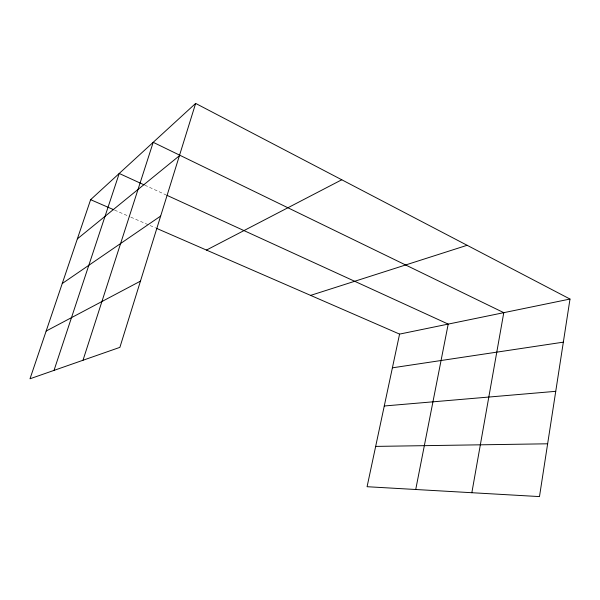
<?xml version="1.0" encoding="UTF-8"?>
<svg xmlns="http://www.w3.org/2000/svg" width="600" height="600" viewBox="0 0 600 600"><rect width="100%" height="100%" fill="white"/><g stroke="black" fill="none" stroke-linecap="round" stroke-linejoin="round"><path stroke-width="0.45" stroke-dasharray="3 2.25" d="M114.6 210.105L130.005 216.803M130.86 217.178L155.632 227.955M144.78 185.167L166.08 194.925"/><path stroke-width="0.9" d="M570 299.048L539.482 496.59L367.08 486.713L399.577 334.103L570 299.048L195.645 103.41L90.63 199.673L30 378.78L119.887 347.362L195.645 103.41M471.847 492.713L503.783 312.668L153.203 142.312L83.002 360.248M415.725 489.502L448.207 324.097L166.928 195.315M54.023 370.38L119.22 173.468L143.925 184.778M77.355 238.882L179.385 155.76M62.25 283.515L160.657 216.06M46.155 331.05L140.453 281.138M206.46 250.072L341.767 179.775M310.605 295.388L467.13 245.288M392.4 367.822L563.34 342.157M384.27 405.99L555.743 391.327M375.668 446.4L547.635 443.798M90.63 199.673L113.738 209.73M156.48 228.322L399.577 334.103"/></g></svg>
